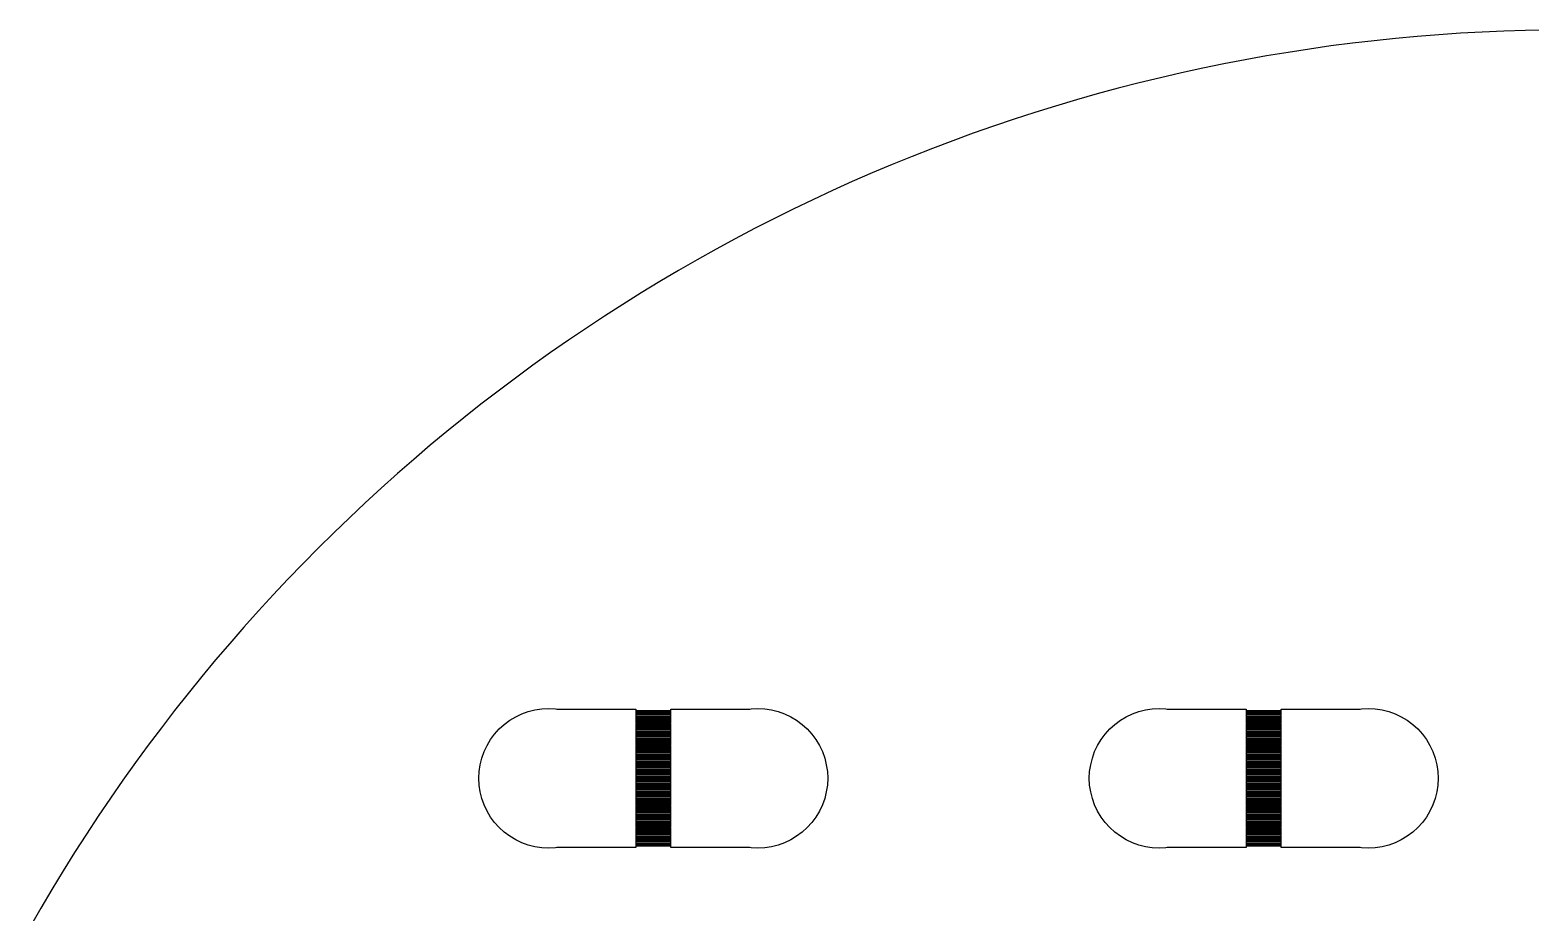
# Model space of a CAD drawing. Extents: x -18 to 83, y -18 to 83.
# Drawn here: x -11.86 to 31.16, y 57.64 to 82.95 of the extents above; entities that cross this region are included whole.
import ezdxf

# ---------------------------------------------------------------- set-up
doc = ezdxf.new("R2010")
doc.units = 0

msp = doc.modelspace()

# ---------------------------------------------------------------- linework, layer by layer
for p, q in [((26.6617, 82.6411), (26.0438, 82.5687)), ((27.2805, 82.7059), (26.6617, 82.6411)), ((27.9001, 82.763), (27.2805, 82.7059)), ((28.5203, 82.8126), (27.9001, 82.763)), ((29.141, 82.8546), (28.5203, 82.8126)), ((29.7623, 82.8889), (29.141, 82.8546)), ((30.3839, 82.9156), (29.7623, 82.8889)), ((31.0058, 82.9347), (30.3839, 82.9156)), ((31.6278, 82.9462), (31.0058, 82.9347)), ((23.5822, 82.2036), (22.9699, 82.0934)), ((24.1959, 82.3062), (23.5822, 82.2036)), ((24.8108, 82.4012), (24.1959, 82.3062)), ((25.4268, 82.4888), (24.8108, 82.4012)), ((26.0438, 82.5687), (25.4268, 82.4888)), ((21.7495, 81.8507), (21.1416, 81.7181)), ((22.3589, 81.9758), (21.7495, 81.8507)), ((22.9699, 82.0934), (22.3589, 81.9758)), ((19.9309, 81.4306), (19.3283, 81.2757)), ((20.5353, 81.578), (19.9309, 81.4306)), ((21.1416, 81.7181), (20.5353, 81.578)), ((18.129, 80.9438), (17.5326, 80.7669)), ((18.7277, 81.1134), (18.129, 80.9438)), ((19.3283, 81.2757), (18.7277, 81.1134)), ((16.9383, 80.5826), (16.3463, 80.3911)), ((17.5326, 80.7669), (16.9383, 80.5826)), ((15.7568, 80.1923), (15.1697, 79.9863)), ((16.3463, 80.3911), (15.7568, 80.1923)), ((14.5852, 79.7731), (14.0033, 79.5527)), ((15.1697, 79.9863), (14.5852, 79.7731)), ((13.4242, 79.3253), (12.8479, 79.0907)), ((14.0033, 79.5527), (13.4242, 79.3253)), ((12.2746, 78.8491), (11.7043, 78.6004)), ((12.8479, 79.0907), (12.2746, 78.8491)), ((11.137, 78.3448), (10.573, 78.0822)), ((11.7043, 78.6004), (11.137, 78.3448)), ((10.573, 78.0822), (10.0121, 77.8128)), ((9.4547, 77.5365), (8.90068, 77.2533)), ((10.0121, 77.8128), (9.4547, 77.5365)), ((8.90068, 77.2533), (8.35017, 76.9634)), ((7.80327, 76.6667), (7.26006, 76.3634)), ((8.35017, 76.9634), (7.80327, 76.6667)), ((7.26006, 76.3634), (6.7206, 76.0534)), ((6.18498, 75.7368), (5.65329, 75.4137)), ((6.7206, 76.0534), (6.18498, 75.7368)), ((5.65329, 75.4137), (5.12561, 75.0841)), ((5.12561, 75.0841), (4.60202, 74.748)), ((4.60202, 74.748), (4.08258, 74.4055)), ((3.56738, 74.0567), (3.05652, 73.7015)), ((4.08258, 74.4055), (3.56738, 74.0567)), ((3.05652, 73.7015), (2.55003, 73.3402)), ((2.55003, 73.3402), (2.04803, 72.9726)), ((2.04803, 72.9726), (1.55058, 72.5989)), ((1.55058, 72.5989), (1.05775, 72.2192)), ((1.05775, 72.2192), (0.56961, 71.8334)), ((0.08626, 71.4416), (-0.39226, 71.044)), ((0.56961, 71.8334), (0.08626, 71.4416)), ((-0.39226, 71.044), (-0.86586, 70.6405)), ((-0.86586, 70.6405), (-1.33447, 70.2312)), ((-1.33447, 70.2312), (-1.79803, 69.8162)), ((-1.79803, 69.8162), (-2.25647, 69.3956)), ((-2.25647, 69.3956), (-2.7097, 68.9693)), ((-2.7097, 68.9693), (-3.15767, 68.5376)), ((-3.15767, 68.5376), (-3.60031, 68.1003)), ((-3.60031, 68.1003), (-4.03755, 67.6577)), ((-4.03755, 67.6577), (-4.46931, 67.2097)), ((-4.46931, 67.2097), (-4.89557, 66.7565)), ((-4.89557, 66.7565), (-5.31621, 66.298)), ((-5.31621, 66.298), (-5.7312, 65.8345)), ((-5.7312, 65.8345), (-6.14049, 65.3659)), ((-6.14049, 65.3659), (-6.54398, 64.8923)), ((-6.54398, 64.8923), (-6.94162, 64.4137)), ((-6.94162, 64.4137), (-7.33337, 63.9304)), ((-7.33337, 63.9304), (-7.71916, 63.4422)), ((-7.71916, 63.4422), (-8.09892, 62.9494)), ((1.88887, 63.1629), (2.05722, 63.2638)), ((2.05722, 63.2638), (2.23463, 63.3477)), ((2.23463, 63.3477), (2.41943, 63.4139)), ((2.41943, 63.4139), (2.60983, 63.4616)), ((2.60983, 63.4616), (2.80397, 63.4904)), ((2.80397, 63.4904), (3, 63.5)), ((3, 63.5), (3.19604, 63.4904)), ((3.19604, 63.4904), (3.23225, 63.485)), ((3.23225, 63.485), (5.5, 63.485)), ((5.5, 63.485), (5.5, 63.445)), ((5.5, 63.445), (6.5, 63.445)), ((6.5, 63.435), (5.5, 63.435)), ((5.5, 63.435), (5.5, 63.405)), ((5.5, 63.405), (6.5, 63.405)), ((6.5, 63.395), (5.5, 63.395)), ((5.5, 63.395), (5.5, 63.365)), ((5.5, 63.365), (6.5, 63.365)), ((6.5, 63.355), (5.5, 63.355)), ((5.5, 63.355), (5.5, 63.325)), ((5.5, 63.325), (6.5, 63.325)), ((6.5, 63.315), (5.5, 63.315)), ((5.5, 63.315), (5.5, 63.285)), ((5.5, 63.285), (6.5, 63.285)), ((6.5, 63.275), (5.5, 63.275)), ((5.5, 63.275), (5.5, 63.245)), ((5.5, 63.245), (6.5, 63.245)), ((6.5, 63.445), (6.5, 63.485)), ((6.5, 63.485), (8.76775, 63.485)), ((6.5, 63.405), (6.5, 63.435)), ((6.5, 63.365), (6.5, 63.395)), ((6.5, 63.325), (6.5, 63.355)), ((6.5, 63.285), (6.5, 63.315)), ((6.5, 63.245), (6.5, 63.275)), ((8.76775, 63.485), (8.80396, 63.4904)), ((8.80396, 63.4904), (9, 63.5)), ((9, 63.5), (9.19603, 63.4904)), ((9.19603, 63.4904), (9.39017, 63.4616)), ((9.39017, 63.4616), (9.58057, 63.4139)), ((9.58057, 63.4139), (9.76537, 63.3477)), ((9.76537, 63.3477), (9.94278, 63.2638)), ((9.94278, 63.2638), (10.1111, 63.1629)), ((19.3889, 63.1629), (19.5572, 63.2638)), ((19.5572, 63.2638), (19.7346, 63.3477)), ((19.7346, 63.3477), (19.9194, 63.4139)), ((19.9194, 63.4139), (20.1098, 63.4616)), ((20.1098, 63.4616), (20.304, 63.4904)), ((20.304, 63.4904), (20.5, 63.5)), ((20.5, 63.5), (20.696, 63.4904)), ((20.696, 63.4904), (20.7323, 63.485)), ((20.7323, 63.485), (23, 63.485)), ((23, 63.485), (23, 63.445)), ((23, 63.445), (24, 63.445)), ((24, 63.435), (23, 63.435)), ((23, 63.435), (23, 63.405)), ((23, 63.405), (24, 63.405)), ((24, 63.395), (23, 63.395)), ((23, 63.395), (23, 63.365)), ((23, 63.365), (24, 63.365)), ((24, 63.355), (23, 63.355)), ((23, 63.355), (23, 63.325)), ((23, 63.325), (24, 63.325)), ((24, 63.315), (23, 63.315)), ((23, 63.315), (23, 63.285)), ((23, 63.285), (24, 63.285)), ((24, 63.275), (23, 63.275)), ((23, 63.275), (23, 63.245)), ((23, 63.245), (24, 63.245)), ((24, 63.445), (24, 63.485)), ((24, 63.485), (26.2677, 63.485)), ((24, 63.405), (24, 63.435)), ((24, 63.365), (24, 63.395)), ((24, 63.325), (24, 63.355)), ((24, 63.285), (24, 63.315)), ((24, 63.245), (24, 63.275)), ((26.2677, 63.485), (26.304, 63.4904)), ((26.304, 63.4904), (26.5, 63.5)), ((26.5, 63.5), (26.696, 63.4904)), ((26.696, 63.4904), (26.8902, 63.4616)), ((26.8902, 63.4616), (27.0806, 63.4139)), ((27.0806, 63.4139), (27.2654, 63.3477)), ((27.2654, 63.3477), (27.4428, 63.2638)), ((27.4428, 63.2638), (27.6111, 63.1629)), ((-8.09892, 62.9494), (-8.47261, 62.452)), ((1.45398, 62.7688), (1.5858, 62.9142)), ((1.5858, 62.9142), (1.73122, 63.046)), ((1.73122, 63.046), (1.88887, 63.1629)), ((6.5, 63.235), (5.5, 63.235)), ((5.5, 63.235), (5.5, 63.205)), ((5.5, 63.205), (6.5, 63.205)), ((6.5, 63.195), (5.5, 63.195)), ((5.5, 63.195), (5.5, 63.165)), ((5.5, 63.165), (6.5, 63.165)), ((6.5, 63.155), (5.5, 63.155)), ((5.5, 63.155), (5.5, 63.125)), ((5.5, 63.125), (6.5, 63.125)), ((6.5, 63.115), (5.5, 63.115)), ((5.5, 63.115), (5.5, 63.085)), ((5.5, 63.085), (6.5, 63.085)), ((6.5, 63.075), (5.5, 63.075)), ((5.5, 63.075), (5.5, 63.045)), ((5.5, 63.045), (6.5, 63.045)), ((6.5, 63.035), (5.5, 63.035)), ((5.5, 63.035), (5.5, 63.005)), ((5.5, 63.005), (6.5, 63.005)), ((6.5, 62.995), (5.5, 62.995)), ((5.5, 62.995), (5.5, 62.965)), ((5.5, 62.965), (6.5, 62.965)), ((6.5, 62.955), (5.5, 62.955)), ((5.5, 62.955), (5.5, 62.925)), ((5.5, 62.925), (6.5, 62.925)), ((6.5, 62.915), (5.5, 62.915)), ((5.5, 62.915), (5.5, 62.885)), ((5.5, 62.885), (6.5, 62.885)), ((6.5, 62.875), (5.5, 62.875)), ((5.5, 62.875), (5.5, 62.845)), ((5.5, 62.845), (6.5, 62.845)), ((6.5, 62.835), (5.5, 62.835)), ((5.5, 62.835), (5.5, 62.805)), ((6.5, 63.205), (6.5, 63.235)), ((6.5, 63.165), (6.5, 63.195)), ((6.5, 63.125), (6.5, 63.155)), ((6.5, 63.085), (6.5, 63.115)), ((6.5, 63.045), (6.5, 63.075)), ((6.5, 63.005), (6.5, 63.035)), ((6.5, 62.965), (6.5, 62.995)), ((6.5, 62.925), (6.5, 62.955)), ((6.5, 62.885), (6.5, 62.915)), ((6.5, 62.845), (6.5, 62.875)), ((6.5, 62.805), (6.5, 62.835)), ((10.1111, 63.1629), (10.2688, 63.046)), ((10.2688, 63.046), (10.4142, 62.9142)), ((10.4142, 62.9142), (10.546, 62.7688)), ((18.954, 62.7688), (19.0858, 62.9142)), ((19.0858, 62.9142), (19.2312, 63.046)), ((19.2312, 63.046), (19.3889, 63.1629)), ((24, 63.235), (23, 63.235)), ((23, 63.235), (23, 63.205)), ((23, 63.205), (24, 63.205)), ((24, 63.195), (23, 63.195)), ((23, 63.195), (23, 63.165)), ((23, 63.165), (24, 63.165)), ((24, 63.155), (23, 63.155)), ((23, 63.155), (23, 63.125)), ((23, 63.125), (24, 63.125)), ((24, 63.115), (23, 63.115)), ((23, 63.115), (23, 63.085)), ((23, 63.085), (24, 63.085)), ((24, 63.075), (23, 63.075)), ((23, 63.075), (23, 63.045)), ((23, 63.045), (24, 63.045)), ((24, 63.035), (23, 63.035)), ((23, 63.035), (23, 63.005)), ((23, 63.005), (24, 63.005)), ((24, 62.995), (23, 62.995)), ((23, 62.995), (23, 62.965)), ((23, 62.965), (24, 62.965)), ((24, 62.955), (23, 62.955)), ((23, 62.955), (23, 62.925)), ((23, 62.925), (24, 62.925)), ((24, 62.915), (23, 62.915)), ((23, 62.915), (23, 62.885)), ((23, 62.885), (24, 62.885)), ((24, 62.875), (23, 62.875)), ((23, 62.875), (23, 62.845)), ((23, 62.845), (24, 62.845)), ((24, 62.835), (23, 62.835)), ((23, 62.835), (23, 62.805)), ((24, 63.205), (24, 63.235)), ((24, 63.165), (24, 63.195)), ((24, 63.125), (24, 63.155)), ((24, 63.085), (24, 63.115)), ((24, 63.045), (24, 63.075)), ((24, 63.005), (24, 63.035)), ((24, 62.965), (24, 62.995)), ((24, 62.925), (24, 62.955)), ((24, 62.885), (24, 62.915)), ((24, 62.845), (24, 62.875)), ((24, 62.805), (24, 62.835)), ((27.6111, 63.1629), (27.7688, 63.046)), ((27.7688, 63.046), (27.9142, 62.9142)), ((27.9142, 62.9142), (28.046, 62.7688)), ((-8.47261, 62.452), (-8.84018, 61.95)), ((1.15225, 62.2654), (1.23616, 62.4428)), ((1.23616, 62.4428), (1.33707, 62.6111)), ((1.33707, 62.6111), (1.45398, 62.7688)), ((5.5, 62.805), (6.5, 62.805)), ((6.5, 62.795), (5.5, 62.795)), ((5.5, 62.795), (5.5, 62.765)), ((5.5, 62.765), (6.5, 62.765)), ((6.5, 62.755), (5.5, 62.755)), ((5.5, 62.755), (5.5, 62.725)), ((5.5, 62.725), (6.5, 62.725)), ((6.5, 62.715), (5.5, 62.715)), ((5.5, 62.715), (5.5, 62.685)), ((5.5, 62.685), (6.5, 62.685)), ((6.5, 62.675), (5.5, 62.675)), ((5.5, 62.675), (5.5, 62.645)), ((5.5, 62.645), (6.5, 62.645)), ((6.5, 62.635), (5.5, 62.635)), ((5.5, 62.635), (5.5, 62.605)), ((5.5, 62.605), (6.5, 62.605)), ((6.5, 62.595), (5.5, 62.595)), ((5.5, 62.595), (5.5, 62.565)), ((5.5, 62.565), (6.5, 62.565)), ((6.5, 62.555), (5.5, 62.555)), ((5.5, 62.555), (5.5, 62.525)), ((5.5, 62.525), (6.5, 62.525)), ((6.5, 62.515), (5.5, 62.515)), ((5.5, 62.515), (5.5, 62.485)), ((5.5, 62.485), (6.5, 62.485)), ((6.5, 62.475), (5.5, 62.475)), ((5.5, 62.475), (5.5, 62.445)), ((5.5, 62.445), (6.5, 62.445)), ((6.5, 62.435), (5.5, 62.435)), ((5.5, 62.435), (5.5, 62.405)), ((5.5, 62.405), (6.5, 62.405)), ((6.5, 62.395), (5.5, 62.395)), ((5.5, 62.395), (5.5, 62.365)), ((6.5, 62.765), (6.5, 62.795)), ((6.5, 62.725), (6.5, 62.755)), ((6.5, 62.685), (6.5, 62.715)), ((6.5, 62.645), (6.5, 62.675)), ((6.5, 62.605), (6.5, 62.635)), ((6.5, 62.565), (6.5, 62.595)), ((6.5, 62.525), (6.5, 62.555)), ((6.5, 62.485), (6.5, 62.515)), ((6.5, 62.445), (6.5, 62.475)), ((6.5, 62.405), (6.5, 62.435)), ((6.5, 62.365), (6.5, 62.395)), ((10.546, 62.7688), (10.6629, 62.6111)), ((10.6629, 62.6111), (10.7638, 62.4428)), ((10.7638, 62.4428), (10.8477, 62.2654)), ((18.6523, 62.2654), (18.7362, 62.4428)), ((18.7362, 62.4428), (18.8371, 62.6111)), ((18.8371, 62.6111), (18.954, 62.7688)), ((23, 62.805), (24, 62.805)), ((24, 62.795), (23, 62.795)), ((23, 62.795), (23, 62.765)), ((23, 62.765), (24, 62.765)), ((24, 62.755), (23, 62.755)), ((23, 62.755), (23, 62.725)), ((23, 62.725), (24, 62.725)), ((24, 62.715), (23, 62.715)), ((23, 62.715), (23, 62.685)), ((23, 62.685), (24, 62.685)), ((24, 62.675), (23, 62.675)), ((23, 62.675), (23, 62.645)), ((23, 62.645), (24, 62.645)), ((24, 62.635), (23, 62.635)), ((23, 62.635), (23, 62.605)), ((23, 62.605), (24, 62.605)), ((24, 62.595), (23, 62.595)), ((23, 62.595), (23, 62.565)), ((23, 62.565), (24, 62.565)), ((24, 62.555), (23, 62.555)), ((23, 62.555), (23, 62.525)), ((23, 62.525), (24, 62.525)), ((24, 62.515), (23, 62.515)), ((23, 62.515), (23, 62.485)), ((23, 62.485), (24, 62.485)), ((24, 62.475), (23, 62.475)), ((23, 62.475), (23, 62.445)), ((23, 62.445), (24, 62.445)), ((24, 62.435), (23, 62.435)), ((23, 62.435), (23, 62.405)), ((23, 62.405), (24, 62.405)), ((24, 62.395), (23, 62.395)), ((23, 62.395), (23, 62.365)), ((24, 62.765), (24, 62.795)), ((24, 62.725), (24, 62.755)), ((24, 62.685), (24, 62.715)), ((24, 62.645), (24, 62.675)), ((24, 62.605), (24, 62.635)), ((24, 62.565), (24, 62.595)), ((24, 62.525), (24, 62.555)), ((24, 62.485), (24, 62.515)), ((24, 62.445), (24, 62.475)), ((24, 62.405), (24, 62.435)), ((24, 62.365), (24, 62.395)), ((28.046, 62.7688), (28.1629, 62.6111)), ((28.1629, 62.6111), (28.2638, 62.4428)), ((28.2638, 62.4428), (28.3477, 62.2654)), ((1.03844, 61.8902), (1.08612, 62.0806)), ((1.08612, 62.0806), (1.15225, 62.2654)), ((5.5, 62.365), (6.5, 62.365)), ((6.5, 62.355), (5.5, 62.355)), ((5.5, 62.355), (5.5, 62.325)), ((5.5, 62.325), (6.5, 62.325)), ((6.5, 62.315), (5.5, 62.315)), ((5.5, 62.315), (5.5, 62.285)), ((5.5, 62.285), (6.5, 62.285)), ((6.5, 62.275), (5.5, 62.275)), ((5.5, 62.275), (5.5, 62.245)), ((5.5, 62.245), (6.5, 62.245)), ((6.5, 62.235), (5.5, 62.235)), ((5.5, 62.235), (5.5, 62.205)), ((5.5, 62.205), (6.5, 62.205)), ((6.5, 62.195), (5.5, 62.195)), ((5.5, 62.195), (5.5, 62.165)), ((5.5, 62.165), (6.5, 62.165)), ((6.5, 62.155), (5.5, 62.155)), ((5.5, 62.155), (5.5, 62.125)), ((5.5, 62.125), (6.5, 62.125)), ((6.5, 62.115), (5.5, 62.115)), ((5.5, 62.115), (5.5, 62.085)), ((5.5, 62.085), (6.5, 62.085)), ((6.5, 62.075), (5.5, 62.075)), ((5.5, 62.075), (5.5, 62.045)), ((5.5, 62.045), (6.5, 62.045)), ((6.5, 62.035), (5.5, 62.035)), ((5.5, 62.035), (5.5, 62.005)), ((5.5, 62.005), (6.5, 62.005)), ((6.5, 61.995), (5.5, 61.995)), ((5.5, 61.995), (5.5, 61.965)), ((5.5, 61.965), (6.5, 61.965)), ((6.5, 61.955), (5.5, 61.955)), ((5.5, 61.955), (5.5, 61.925)), ((6.5, 62.325), (6.5, 62.355)), ((6.5, 62.285), (6.5, 62.315)), ((6.5, 62.245), (6.5, 62.275)), ((6.5, 62.205), (6.5, 62.235)), ((6.5, 62.165), (6.5, 62.195)), ((6.5, 62.125), (6.5, 62.155)), ((6.5, 62.085), (6.5, 62.115)), ((6.5, 62.045), (6.5, 62.075)), ((6.5, 62.005), (6.5, 62.035)), ((6.5, 61.965), (6.5, 61.995)), ((6.5, 61.925), (6.5, 61.955)), ((10.8477, 62.2654), (10.9139, 62.0806)), ((10.9139, 62.0806), (10.9616, 61.8902)), ((18.5384, 61.8902), (18.5861, 62.0806)), ((18.5861, 62.0806), (18.6523, 62.2654)), ((23, 62.365), (24, 62.365)), ((24, 62.355), (23, 62.355)), ((23, 62.355), (23, 62.325)), ((23, 62.325), (24, 62.325)), ((24, 62.315), (23, 62.315)), ((23, 62.315), (23, 62.285)), ((23, 62.285), (24, 62.285)), ((24, 62.275), (23, 62.275)), ((23, 62.275), (23, 62.245)), ((23, 62.245), (24, 62.245)), ((24, 62.235), (23, 62.235)), ((23, 62.235), (23, 62.205)), ((23, 62.205), (24, 62.205)), ((24, 62.195), (23, 62.195)), ((23, 62.195), (23, 62.165)), ((23, 62.165), (24, 62.165)), ((24, 62.155), (23, 62.155)), ((23, 62.155), (23, 62.125)), ((23, 62.125), (24, 62.125)), ((24, 62.115), (23, 62.115)), ((23, 62.115), (23, 62.085)), ((23, 62.085), (24, 62.085)), ((24, 62.075), (23, 62.075)), ((23, 62.075), (23, 62.045)), ((23, 62.045), (24, 62.045)), ((24, 62.035), (23, 62.035)), ((23, 62.035), (23, 62.005)), ((23, 62.005), (24, 62.005)), ((24, 61.995), (23, 61.995)), ((23, 61.995), (23, 61.965)), ((23, 61.965), (24, 61.965)), ((24, 61.955), (23, 61.955)), ((23, 61.955), (23, 61.925)), ((24, 62.325), (24, 62.355)), ((24, 62.285), (24, 62.315)), ((24, 62.245), (24, 62.275)), ((24, 62.205), (24, 62.235)), ((24, 62.165), (24, 62.195)), ((24, 62.125), (24, 62.155)), ((24, 62.085), (24, 62.115)), ((24, 62.045), (24, 62.075)), ((24, 62.005), (24, 62.035)), ((24, 61.965), (24, 61.995)), ((24, 61.925), (24, 61.955)), ((28.3477, 62.2654), (28.4139, 62.0806)), ((28.4139, 62.0806), (28.4616, 61.8902)), ((-8.84018, 61.95), (-9.20154, 61.4435)), ((1, 61.5), (1.00964, 61.696)), ((1.00964, 61.696), (1.03844, 61.8902)), ((5.5, 61.925), (6.5, 61.925)), ((6.5, 61.915), (5.5, 61.915)), ((5.5, 61.915), (5.5, 61.885)), ((5.5, 61.885), (6.5, 61.885)), ((6.5, 61.875), (5.5, 61.875)), ((5.5, 61.875), (5.5, 61.845)), ((5.5, 61.845), (6.5, 61.845)), ((6.5, 61.835), (5.5, 61.835)), ((5.5, 61.835), (5.5, 61.805)), ((5.5, 61.805), (6.5, 61.805)), ((6.5, 61.795), (5.5, 61.795)), ((5.5, 61.795), (5.5, 61.765)), ((5.5, 61.765), (6.5, 61.765)), ((6.5, 61.755), (5.5, 61.755)), ((5.5, 61.755), (5.5, 61.725)), ((5.5, 61.725), (6.5, 61.725)), ((6.5, 61.715), (5.5, 61.715)), ((5.5, 61.715), (5.5, 61.685)), ((5.5, 61.685), (6.5, 61.685)), ((6.5, 61.675), (5.5, 61.675)), ((5.5, 61.675), (5.5, 61.645)), ((5.5, 61.645), (6.5, 61.645)), ((6.5, 61.635), (5.5, 61.635)), ((5.5, 61.635), (5.5, 61.605)), ((5.5, 61.605), (6.5, 61.605)), ((6.5, 61.595), (5.5, 61.595)), ((5.5, 61.595), (5.5, 61.565)), ((5.5, 61.565), (6.5, 61.565)), ((6.5, 61.555), (5.5, 61.555)), ((5.5, 61.555), (5.5, 61.525)), ((5.5, 61.525), (6.5, 61.525)), ((6.5, 61.885), (6.5, 61.915)), ((6.5, 61.845), (6.5, 61.875)), ((6.5, 61.805), (6.5, 61.835)), ((6.5, 61.765), (6.5, 61.795)), ((6.5, 61.725), (6.5, 61.755)), ((6.5, 61.685), (6.5, 61.715)), ((6.5, 61.645), (6.5, 61.675)), ((6.5, 61.605), (6.5, 61.635)), ((6.5, 61.565), (6.5, 61.595)), ((6.5, 61.525), (6.5, 61.555)), ((10.9616, 61.8902), (10.9904, 61.696)), ((10.9904, 61.696), (11, 61.5)), ((18.5, 61.5), (18.5096, 61.696)), ((18.5096, 61.696), (18.5384, 61.8902)), ((23, 61.925), (24, 61.925)), ((24, 61.915), (23, 61.915)), ((23, 61.915), (23, 61.885)), ((23, 61.885), (24, 61.885)), ((24, 61.875), (23, 61.875)), ((23, 61.875), (23, 61.845)), ((23, 61.845), (24, 61.845)), ((24, 61.835), (23, 61.835)), ((23, 61.835), (23, 61.805)), ((23, 61.805), (24, 61.805)), ((24, 61.795), (23, 61.795)), ((23, 61.795), (23, 61.765)), ((23, 61.765), (24, 61.765)), ((24, 61.755), (23, 61.755)), ((23, 61.755), (23, 61.725)), ((23, 61.725), (24, 61.725)), ((24, 61.715), (23, 61.715)), ((23, 61.715), (23, 61.685)), ((23, 61.685), (24, 61.685)), ((24, 61.675), (23, 61.675)), ((23, 61.675), (23, 61.645)), ((23, 61.645), (24, 61.645)), ((24, 61.635), (23, 61.635)), ((23, 61.635), (23, 61.605)), ((23, 61.605), (24, 61.605)), ((24, 61.595), (23, 61.595)), ((23, 61.595), (23, 61.565)), ((23, 61.565), (24, 61.565)), ((24, 61.555), (23, 61.555)), ((23, 61.555), (23, 61.525)), ((23, 61.525), (24, 61.525)), ((24, 61.885), (24, 61.915)), ((24, 61.845), (24, 61.875)), ((24, 61.805), (24, 61.835)), ((24, 61.765), (24, 61.795)), ((24, 61.725), (24, 61.755)), ((24, 61.685), (24, 61.715)), ((24, 61.645), (24, 61.675)), ((24, 61.605), (24, 61.635)), ((24, 61.565), (24, 61.595)), ((24, 61.525), (24, 61.555)), ((28.4616, 61.8902), (28.4904, 61.696)), ((28.4904, 61.696), (28.5, 61.5)), ((-9.20154, 61.4435), (-9.55667, 60.9326)), ((1.00964, 61.304), (1, 61.5)), ((1.03844, 61.1098), (1.00964, 61.304)), ((1.08612, 60.9194), (1.03844, 61.1098)), ((6.5, 61.515), (5.5, 61.515)), ((5.5, 61.515), (5.5, 61.485)), ((5.5, 61.485), (6.5, 61.485)), ((6.5, 61.475), (5.5, 61.475)), ((5.5, 61.475), (5.5, 61.445)), ((5.5, 61.445), (6.5, 61.445)), ((6.5, 61.435), (5.5, 61.435)), ((5.5, 61.435), (5.5, 61.405)), ((5.5, 61.405), (6.5, 61.405)), ((6.5, 61.395), (5.5, 61.395)), ((5.5, 61.395), (5.5, 61.365)), ((5.5, 61.365), (6.5, 61.365)), ((6.5, 61.355), (5.5, 61.355)), ((5.5, 61.355), (5.5, 61.325)), ((5.5, 61.325), (6.5, 61.325)), ((6.5, 61.315), (5.5, 61.315)), ((5.5, 61.315), (5.5, 61.285)), ((5.5, 61.285), (6.5, 61.285)), ((6.5, 61.275), (5.5, 61.275)), ((5.5, 61.275), (5.5, 61.245)), ((5.5, 61.245), (6.5, 61.245)), ((6.5, 61.235), (5.5, 61.235)), ((5.5, 61.235), (5.5, 61.205)), ((5.5, 61.205), (6.5, 61.205)), ((6.5, 61.195), (5.5, 61.195)), ((5.5, 61.195), (5.5, 61.165)), ((5.5, 61.165), (6.5, 61.165)), ((6.5, 61.155), (5.5, 61.155)), ((5.5, 61.155), (5.5, 61.125)), ((5.5, 61.125), (6.5, 61.125)), ((6.5, 61.115), (5.5, 61.115)), ((5.5, 61.115), (5.5, 61.085)), ((6.5, 61.485), (6.5, 61.515)), ((6.5, 61.445), (6.5, 61.475)), ((6.5, 61.405), (6.5, 61.435)), ((6.5, 61.365), (6.5, 61.395)), ((6.5, 61.325), (6.5, 61.355)), ((6.5, 61.285), (6.5, 61.315)), ((6.5, 61.245), (6.5, 61.275)), ((6.5, 61.205), (6.5, 61.235)), ((6.5, 61.165), (6.5, 61.195)), ((6.5, 61.125), (6.5, 61.155)), ((6.5, 61.085), (6.5, 61.115)), ((10.9616, 61.1098), (10.9139, 60.9194)), ((10.9904, 61.304), (10.9616, 61.1098)), ((11, 61.5), (10.9904, 61.304)), ((18.5096, 61.304), (18.5, 61.5)), ((18.5384, 61.1098), (18.5096, 61.304)), ((18.5861, 60.9194), (18.5384, 61.1098)), ((24, 61.515), (23, 61.515)), ((23, 61.515), (23, 61.485)), ((23, 61.485), (24, 61.485)), ((24, 61.475), (23, 61.475)), ((23, 61.475), (23, 61.445)), ((23, 61.445), (24, 61.445)), ((24, 61.435), (23, 61.435)), ((23, 61.435), (23, 61.405)), ((23, 61.405), (24, 61.405)), ((24, 61.395), (23, 61.395)), ((23, 61.395), (23, 61.365)), ((23, 61.365), (24, 61.365)), ((24, 61.355), (23, 61.355)), ((23, 61.355), (23, 61.325)), ((23, 61.325), (24, 61.325)), ((24, 61.315), (23, 61.315)), ((23, 61.315), (23, 61.285)), ((23, 61.285), (24, 61.285)), ((24, 61.275), (23, 61.275)), ((23, 61.275), (23, 61.245)), ((23, 61.245), (24, 61.245)), ((24, 61.235), (23, 61.235)), ((23, 61.235), (23, 61.205)), ((23, 61.205), (24, 61.205)), ((24, 61.195), (23, 61.195)), ((23, 61.195), (23, 61.165)), ((23, 61.165), (24, 61.165)), ((24, 61.155), (23, 61.155)), ((23, 61.155), (23, 61.125)), ((23, 61.125), (24, 61.125)), ((24, 61.115), (23, 61.115)), ((23, 61.115), (23, 61.085)), ((24, 61.485), (24, 61.515)), ((24, 61.445), (24, 61.475)), ((24, 61.405), (24, 61.435)), ((24, 61.365), (24, 61.395)), ((24, 61.325), (24, 61.355)), ((24, 61.285), (24, 61.315)), ((24, 61.245), (24, 61.275)), ((24, 61.205), (24, 61.235)), ((24, 61.165), (24, 61.195)), ((24, 61.125), (24, 61.155)), ((24, 61.085), (24, 61.115)), ((28.4616, 61.1098), (28.4139, 60.9194)), ((28.4904, 61.304), (28.4616, 61.1098)), ((28.5, 61.5), (28.4904, 61.304)), ((-9.55667, 60.9326), (-9.9055, 60.4174)), ((1.15225, 60.7346), (1.08612, 60.9194)), ((1.23616, 60.5572), (1.15225, 60.7346)), ((5.5, 61.085), (6.5, 61.085)), ((6.5, 61.075), (5.5, 61.075)), ((5.5, 61.075), (5.5, 61.045)), ((5.5, 61.045), (6.5, 61.045)), ((6.5, 61.035), (5.5, 61.035)), ((5.5, 61.035), (5.5, 61.005)), ((5.5, 61.005), (6.5, 61.005)), ((6.5, 60.995), (5.5, 60.995)), ((5.5, 60.995), (5.5, 60.965)), ((5.5, 60.965), (6.5, 60.965)), ((6.5, 60.955), (5.5, 60.955)), ((5.5, 60.955), (5.5, 60.925)), ((5.5, 60.925), (6.5, 60.925)), ((6.5, 60.915), (5.5, 60.915)), ((5.5, 60.915), (5.5, 60.885)), ((5.5, 60.885), (6.5, 60.885)), ((6.5, 60.875), (5.5, 60.875)), ((5.5, 60.875), (5.5, 60.845)), ((5.5, 60.845), (6.5, 60.845)), ((6.5, 60.835), (5.5, 60.835)), ((5.5, 60.835), (5.5, 60.805)), ((5.5, 60.805), (6.5, 60.805)), ((6.5, 60.795), (5.5, 60.795)), ((5.5, 60.795), (5.5, 60.765)), ((5.5, 60.765), (6.5, 60.765)), ((6.5, 60.755), (5.5, 60.755)), ((5.5, 60.755), (5.5, 60.725)), ((5.5, 60.725), (6.5, 60.725)), ((6.5, 60.715), (5.5, 60.715)), ((5.5, 60.715), (5.5, 60.685)), ((5.5, 60.685), (6.5, 60.685)), ((6.5, 60.675), (5.5, 60.675)), ((5.5, 60.675), (5.5, 60.645)), ((6.5, 61.045), (6.5, 61.075)), ((6.5, 61.005), (6.5, 61.035)), ((6.5, 60.965), (6.5, 60.995)), ((6.5, 60.925), (6.5, 60.955)), ((6.5, 60.885), (6.5, 60.915)), ((6.5, 60.845), (6.5, 60.875)), ((6.5, 60.805), (6.5, 60.835)), ((6.5, 60.765), (6.5, 60.795)), ((6.5, 60.725), (6.5, 60.755)), ((6.5, 60.685), (6.5, 60.715)), ((6.5, 60.645), (6.5, 60.675)), ((10.8477, 60.7346), (10.7638, 60.5572)), ((10.9139, 60.9194), (10.8477, 60.7346)), ((18.6523, 60.7346), (18.5861, 60.9194)), ((18.7362, 60.5572), (18.6523, 60.7346)), ((23, 61.085), (24, 61.085)), ((24, 61.075), (23, 61.075)), ((23, 61.075), (23, 61.045)), ((23, 61.045), (24, 61.045)), ((24, 61.035), (23, 61.035)), ((23, 61.035), (23, 61.005)), ((23, 61.005), (24, 61.005)), ((24, 60.995), (23, 60.995)), ((23, 60.995), (23, 60.965)), ((23, 60.965), (24, 60.965)), ((24, 60.955), (23, 60.955)), ((23, 60.955), (23, 60.925)), ((23, 60.925), (24, 60.925)), ((24, 60.915), (23, 60.915)), ((23, 60.915), (23, 60.885)), ((23, 60.885), (24, 60.885)), ((24, 60.875), (23, 60.875)), ((23, 60.875), (23, 60.845)), ((23, 60.845), (24, 60.845)), ((24, 60.835), (23, 60.835)), ((23, 60.835), (23, 60.805)), ((23, 60.805), (24, 60.805)), ((24, 60.795), (23, 60.795)), ((23, 60.795), (23, 60.765)), ((23, 60.765), (24, 60.765)), ((24, 60.755), (23, 60.755)), ((23, 60.755), (23, 60.725)), ((23, 60.725), (24, 60.725)), ((24, 60.715), (23, 60.715)), ((23, 60.715), (23, 60.685)), ((23, 60.685), (24, 60.685)), ((24, 60.675), (23, 60.675)), ((23, 60.675), (23, 60.645)), ((24, 61.045), (24, 61.075)), ((24, 61.005), (24, 61.035)), ((24, 60.965), (24, 60.995)), ((24, 60.925), (24, 60.955)), ((24, 60.885), (24, 60.915)), ((24, 60.845), (24, 60.875)), ((24, 60.805), (24, 60.835)), ((24, 60.765), (24, 60.795)), ((24, 60.725), (24, 60.755)), ((24, 60.685), (24, 60.715)), ((24, 60.645), (24, 60.675)), ((28.3477, 60.7346), (28.2638, 60.5572)), ((28.4139, 60.9194), (28.3477, 60.7346)), ((-9.9055, 60.4174), (-10.248, 59.898)), ((1.33707, 60.3889), (1.23616, 60.5572)), ((1.45398, 60.2312), (1.33707, 60.3889)), ((5.5, 60.645), (6.5, 60.645)), ((6.5, 60.635), (5.5, 60.635)), ((5.5, 60.635), (5.5, 60.605)), ((5.5, 60.605), (6.5, 60.605)), ((6.5, 60.595), (5.5, 60.595)), ((5.5, 60.595), (5.5, 60.565)), ((5.5, 60.565), (6.5, 60.565)), ((6.5, 60.555), (5.5, 60.555)), ((5.5, 60.555), (5.5, 60.525)), ((5.5, 60.525), (6.5, 60.525)), ((6.5, 60.515), (5.5, 60.515)), ((5.5, 60.515), (5.5, 60.485)), ((5.5, 60.485), (6.5, 60.485)), ((6.5, 60.475), (5.5, 60.475)), ((5.5, 60.475), (5.5, 60.445)), ((5.5, 60.445), (6.5, 60.445)), ((6.5, 60.435), (5.5, 60.435)), ((5.5, 60.435), (5.5, 60.405)), ((5.5, 60.405), (6.5, 60.405)), ((6.5, 60.395), (5.5, 60.395)), ((5.5, 60.395), (5.5, 60.365)), ((5.5, 60.365), (6.5, 60.365)), ((6.5, 60.355), (5.5, 60.355)), ((5.5, 60.355), (5.5, 60.325)), ((5.5, 60.325), (6.5, 60.325)), ((6.5, 60.315), (5.5, 60.315)), ((5.5, 60.315), (5.5, 60.285)), ((5.5, 60.285), (6.5, 60.285)), ((6.5, 60.275), (5.5, 60.275)), ((5.5, 60.275), (5.5, 60.245)), ((5.5, 60.245), (6.5, 60.245)), ((6.5, 60.235), (5.5, 60.235)), ((5.5, 60.235), (5.5, 60.205)), ((6.5, 60.605), (6.5, 60.635)), ((6.5, 60.565), (6.5, 60.595)), ((6.5, 60.525), (6.5, 60.555)), ((6.5, 60.485), (6.5, 60.515)), ((6.5, 60.445), (6.5, 60.475)), ((6.5, 60.405), (6.5, 60.435)), ((6.5, 60.365), (6.5, 60.395)), ((6.5, 60.325), (6.5, 60.355)), ((6.5, 60.285), (6.5, 60.315)), ((6.5, 60.245), (6.5, 60.275)), ((6.5, 60.205), (6.5, 60.235)), ((10.6629, 60.3889), (10.546, 60.2312)), ((10.7638, 60.5572), (10.6629, 60.3889)), ((18.8371, 60.3889), (18.7362, 60.5572)), ((18.954, 60.2312), (18.8371, 60.3889)), ((23, 60.645), (24, 60.645)), ((24, 60.635), (23, 60.635)), ((23, 60.635), (23, 60.605)), ((23, 60.605), (24, 60.605)), ((24, 60.595), (23, 60.595)), ((23, 60.595), (23, 60.565)), ((23, 60.565), (24, 60.565)), ((24, 60.555), (23, 60.555)), ((23, 60.555), (23, 60.525)), ((23, 60.525), (24, 60.525)), ((24, 60.515), (23, 60.515)), ((23, 60.515), (23, 60.485)), ((23, 60.485), (24, 60.485)), ((24, 60.475), (23, 60.475)), ((23, 60.475), (23, 60.445)), ((23, 60.445), (24, 60.445)), ((24, 60.435), (23, 60.435)), ((23, 60.435), (23, 60.405)), ((23, 60.405), (24, 60.405)), ((24, 60.395), (23, 60.395)), ((23, 60.395), (23, 60.365)), ((23, 60.365), (24, 60.365)), ((24, 60.355), (23, 60.355)), ((23, 60.355), (23, 60.325)), ((23, 60.325), (24, 60.325)), ((24, 60.315), (23, 60.315)), ((23, 60.315), (23, 60.285)), ((23, 60.285), (24, 60.285)), ((24, 60.275), (23, 60.275)), ((23, 60.275), (23, 60.245)), ((23, 60.245), (24, 60.245)), ((24, 60.235), (23, 60.235)), ((23, 60.235), (23, 60.205)), ((24, 60.605), (24, 60.635)), ((24, 60.565), (24, 60.595)), ((24, 60.525), (24, 60.555)), ((24, 60.485), (24, 60.515)), ((24, 60.445), (24, 60.475)), ((24, 60.405), (24, 60.435)), ((24, 60.365), (24, 60.395)), ((24, 60.325), (24, 60.355)), ((24, 60.285), (24, 60.315)), ((24, 60.245), (24, 60.275)), ((24, 60.205), (24, 60.235)), ((28.1629, 60.3889), (28.046, 60.2312)), ((28.2638, 60.5572), (28.1629, 60.3889)), ((-10.248, 59.898), (-10.5841, 59.3744)), ((1.5858, 60.0858), (1.45398, 60.2312)), ((1.73122, 59.954), (1.5858, 60.0858)), ((1.88887, 59.8371), (1.73122, 59.954)), ((2.05722, 59.7362), (1.88887, 59.8371)), ((5.5, 60.205), (6.5, 60.205)), ((6.5, 60.195), (5.5, 60.195)), ((5.5, 60.195), (5.5, 60.165)), ((5.5, 60.165), (6.5, 60.165)), ((6.5, 60.155), (5.5, 60.155)), ((5.5, 60.155), (5.5, 60.125)), ((5.5, 60.125), (6.5, 60.125)), ((6.5, 60.115), (5.5, 60.115)), ((5.5, 60.115), (5.5, 60.085)), ((5.5, 60.085), (6.5, 60.085)), ((6.5, 60.075), (5.5, 60.075)), ((5.5, 60.075), (5.5, 60.045)), ((5.5, 60.045), (6.5, 60.045)), ((6.5, 60.035), (5.5, 60.035)), ((5.5, 60.035), (5.5, 60.005)), ((5.5, 60.005), (6.5, 60.005)), ((6.5, 59.995), (5.5, 59.995)), ((5.5, 59.995), (5.5, 59.965)), ((5.5, 59.965), (6.5, 59.965)), ((6.5, 59.955), (5.5, 59.955)), ((5.5, 59.955), (5.5, 59.925)), ((5.5, 59.925), (6.5, 59.925)), ((6.5, 59.915), (5.5, 59.915)), ((5.5, 59.915), (5.5, 59.885)), ((5.5, 59.885), (6.5, 59.885)), ((6.5, 59.875), (5.5, 59.875)), ((5.5, 59.875), (5.5, 59.845)), ((5.5, 59.845), (6.5, 59.845)), ((6.5, 59.835), (5.5, 59.835)), ((5.5, 59.835), (5.5, 59.805)), ((5.5, 59.805), (6.5, 59.805)), ((6.5, 60.165), (6.5, 60.195)), ((6.5, 60.125), (6.5, 60.155)), ((6.5, 60.085), (6.5, 60.115)), ((6.5, 60.045), (6.5, 60.075)), ((6.5, 60.005), (6.5, 60.035)), ((6.5, 59.965), (6.5, 59.995)), ((6.5, 59.925), (6.5, 59.955)), ((6.5, 59.885), (6.5, 59.915)), ((6.5, 59.845), (6.5, 59.875)), ((6.5, 59.805), (6.5, 59.835)), ((10.1111, 59.8371), (9.94278, 59.7362)), ((10.2688, 59.954), (10.1111, 59.8371)), ((10.4142, 60.0858), (10.2688, 59.954)), ((10.546, 60.2312), (10.4142, 60.0858)), ((19.0858, 60.0858), (18.954, 60.2312)), ((19.2312, 59.954), (19.0858, 60.0858)), ((19.3889, 59.8371), (19.2312, 59.954)), ((19.5572, 59.7362), (19.3889, 59.8371)), ((23, 60.205), (24, 60.205)), ((24, 60.195), (23, 60.195)), ((23, 60.195), (23, 60.165)), ((23, 60.165), (24, 60.165)), ((24, 60.155), (23, 60.155)), ((23, 60.155), (23, 60.125)), ((23, 60.125), (24, 60.125)), ((24, 60.115), (23, 60.115)), ((23, 60.115), (23, 60.085)), ((23, 60.085), (24, 60.085)), ((24, 60.075), (23, 60.075)), ((23, 60.075), (23, 60.045)), ((23, 60.045), (24, 60.045)), ((24, 60.035), (23, 60.035)), ((23, 60.035), (23, 60.005)), ((23, 60.005), (24, 60.005)), ((24, 59.995), (23, 59.995)), ((23, 59.995), (23, 59.965)), ((23, 59.965), (24, 59.965)), ((24, 59.955), (23, 59.955)), ((23, 59.955), (23, 59.925)), ((23, 59.925), (24, 59.925)), ((24, 59.915), (23, 59.915)), ((23, 59.915), (23, 59.885)), ((23, 59.885), (24, 59.885)), ((24, 59.875), (23, 59.875)), ((23, 59.875), (23, 59.845)), ((23, 59.845), (24, 59.845)), ((24, 59.835), (23, 59.835)), ((23, 59.835), (23, 59.805)), ((23, 59.805), (24, 59.805)), ((24, 60.165), (24, 60.195)), ((24, 60.125), (24, 60.155)), ((24, 60.085), (24, 60.115)), ((24, 60.045), (24, 60.075)), ((24, 60.005), (24, 60.035)), ((24, 59.965), (24, 59.995)), ((24, 59.925), (24, 59.955)), ((24, 59.885), (24, 59.915)), ((24, 59.845), (24, 59.875)), ((24, 59.805), (24, 59.835)), ((27.6111, 59.8371), (27.4428, 59.7362)), ((27.7688, 59.954), (27.6111, 59.8371)), ((27.9142, 60.0858), (27.7688, 59.954)), ((28.046, 60.2312), (27.9142, 60.0858)), ((-10.5841, 59.3744), (-10.9137, 58.8467)), ((2.23463, 59.6523), (2.05722, 59.7362)), ((2.41943, 59.5861), (2.23463, 59.6523)), ((2.60983, 59.5384), (2.41943, 59.5861)), ((2.80397, 59.5096), (2.60983, 59.5384)), ((3, 59.5), (2.80397, 59.5096)), ((3.19604, 59.5096), (3, 59.5)), ((3.23225, 59.515), (3.19604, 59.5096)), ((5.5, 59.515), (3.23225, 59.515)), ((6.5, 59.795), (5.5, 59.795)), ((5.5, 59.795), (5.5, 59.765)), ((5.5, 59.765), (6.5, 59.765)), ((6.5, 59.755), (5.5, 59.755)), ((5.5, 59.755), (5.5, 59.725)), ((5.5, 59.725), (6.5, 59.725)), ((6.5, 59.715), (5.5, 59.715)), ((5.5, 59.715), (5.5, 59.685)), ((5.5, 59.685), (6.5, 59.685)), ((6.5, 59.675), (5.5, 59.675)), ((5.5, 59.675), (5.5, 59.645)), ((5.5, 59.645), (6.5, 59.645)), ((6.5, 59.635), (5.5, 59.635)), ((5.5, 59.635), (5.5, 59.605)), ((5.5, 59.605), (6.5, 59.605)), ((6.5, 59.595), (5.5, 59.595)), ((5.5, 59.595), (5.5, 59.565)), ((5.5, 59.565), (6.5, 59.565)), ((6.5, 59.555), (5.5, 59.555)), ((5.5, 59.555), (5.5, 59.515)), ((6.5, 59.765), (6.5, 59.795)), ((6.5, 59.725), (6.5, 59.755)), ((6.5, 59.685), (6.5, 59.715)), ((6.5, 59.645), (6.5, 59.675)), ((6.5, 59.605), (6.5, 59.635)), ((6.5, 59.565), (6.5, 59.595)), ((6.5, 59.515), (6.5, 59.555)), ((8.76775, 59.515), (6.5, 59.515)), ((8.80396, 59.5096), (8.76775, 59.515)), ((9, 59.5), (8.80396, 59.5096)), ((9.19603, 59.5096), (9, 59.5)), ((9.39017, 59.5384), (9.19603, 59.5096)), ((9.58057, 59.5861), (9.39017, 59.5384)), ((9.76537, 59.6523), (9.58057, 59.5861)), ((9.94278, 59.7362), (9.76537, 59.6523)), ((19.7346, 59.6523), (19.5572, 59.7362)), ((19.9194, 59.5861), (19.7346, 59.6523)), ((20.1098, 59.5384), (19.9194, 59.5861)), ((20.304, 59.5096), (20.1098, 59.5384)), ((20.5, 59.5), (20.304, 59.5096)), ((20.696, 59.5096), (20.5, 59.5)), ((20.7323, 59.515), (20.696, 59.5096)), ((23, 59.515), (20.7323, 59.515)), ((24, 59.795), (23, 59.795)), ((23, 59.795), (23, 59.765)), ((23, 59.765), (24, 59.765)), ((24, 59.755), (23, 59.755)), ((23, 59.755), (23, 59.725)), ((23, 59.725), (24, 59.725)), ((24, 59.715), (23, 59.715)), ((23, 59.715), (23, 59.685)), ((23, 59.685), (24, 59.685)), ((24, 59.675), (23, 59.675)), ((23, 59.675), (23, 59.645)), ((23, 59.645), (24, 59.645)), ((24, 59.635), (23, 59.635)), ((23, 59.635), (23, 59.605)), ((23, 59.605), (24, 59.605)), ((24, 59.595), (23, 59.595)), ((23, 59.595), (23, 59.565)), ((23, 59.565), (24, 59.565)), ((24, 59.555), (23, 59.555)), ((23, 59.555), (23, 59.515)), ((24, 59.765), (24, 59.795)), ((24, 59.725), (24, 59.755)), ((24, 59.685), (24, 59.715)), ((24, 59.645), (24, 59.675)), ((24, 59.605), (24, 59.635)), ((24, 59.565), (24, 59.595)), ((24, 59.515), (24, 59.555)), ((26.2677, 59.515), (24, 59.515)), ((26.304, 59.5096), (26.2677, 59.515)), ((26.5, 59.5), (26.304, 59.5096)), ((26.696, 59.5096), (26.5, 59.5)), ((26.8902, 59.5384), (26.696, 59.5096)), ((27.0806, 59.5861), (26.8902, 59.5384)), ((27.2654, 59.6523), (27.0806, 59.5861)), ((27.4428, 59.7362), (27.2654, 59.6523)), ((-10.9137, 58.8467), (-11.2368, 58.315)), ((-11.2368, 58.315), (-11.5534, 57.7794)), ((-11.5534, 57.7794), (-11.8634, 57.2399))]:
    msp.add_line(p, q)

doc.saveas('drawing.dxf')
